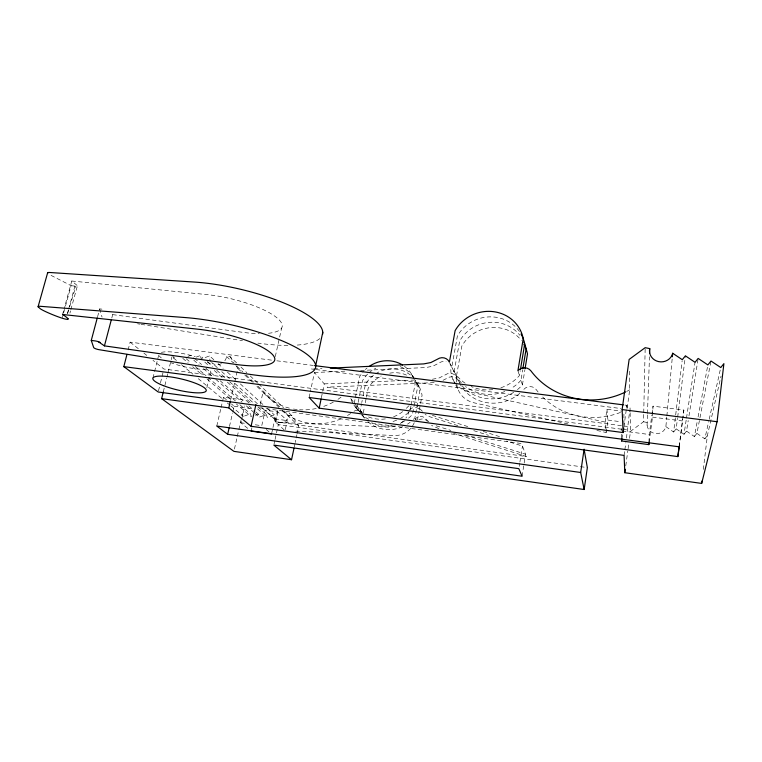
<?xml version="1.0" encoding="UTF-8"?>
<svg xmlns="http://www.w3.org/2000/svg" width="762" height="762" viewBox="0 0 762 762"><rect width="100%" height="100%" fill="white"/><g stroke="black" fill="none" stroke-linecap="round" stroke-linejoin="round"><path stroke-width="0.57" stroke-dasharray="3.81 2.86" d="M629.536 438.293L630.488 431.349L643.538 421.748L643.709 413.842M643.738 412.709L645.185 347.672M647.071 425.377L647.519 414.661M647.471 413.528L649.472 356.787M648.938 442.37L649.262 434.511L651.824 415.223M649.148 442.322L652.491 417.109L653.024 406.156L683.866 410.061L682.857 418.1M643.538 421.748L647.252 422.558A9.544 9.049 6.7 0 0 654.539 433.426A9.544 9.049 6.7 0 0 665.883 426.615L666.76 417.147M666.864 415.957L672.255 357.902M665.883 426.615L673.646 432.025L682.133 360.845M703.326 469.43L707.365 435.645L721.014 376.199M673.646 432.025L676.189 428.854L677.523 418.252M677.675 417.081L685.39 355.835M679.142 446.246L683.866 410.061M679.247 446.827L682.714 419.252M651.977 414.09L653.024 406.156M625.754 465.858L627.793 451.009M628.098 448.723L628.736 444.084M621.944 438.626L622.602 433.93M623.907 424.539L623.907 413.585M623.897 426.891L626.888 405.308L623.354 404.86M627.164 408.165L629.707 389.811L629.336 370.132M626.469 438.083L629.726 410.213M624.078 455.409L624.716 450.79M624.869 449.637L625.831 442.703M621.125 430.806L621.44 428.53M596.865 430.444L606.142 432.53L605.133 422.119L606.971 409.27L621.582 411.147M606.142 432.53L607.924 420.062L606.971 409.27M676.189 428.854L684 434.283L686.314 419.195M686.495 418.043L695.039 362.302M522.046 476.221L525.57 454.219L522.475 446.075L506.606 441.055M684 434.283L686.533 431.111L688.219 420.567M688.972 415.871L697.982 359.578M519.189 466.401L519.741 463.01M519.922 461.886L522.475 446.075M517.455 389.63A39.481 37.271 -20.3 0 0 522.427 384.858L520.96 380.257L522.675 369.827M522.427 384.858L524.856 369.98M500.891 387.753A40.491 38.11 -20.6 0 0 519.465 375.523L520.236 370.837M456.6 382.133A23.66 22.441 -22.7 0 1 456.943 377.695L456.381 376.552L461.848 346.062A35.528 33.547 -20.3 0 1 521.341 340.414M461.334 382.81A39.976 37.681 -20.4 0 1 454.104 371.894L451.771 367.122L457.419 335.928A36.443 34.3 -20.6 0 1 488.747 316.906A36.443 34.3 -20.6 0 1 520.417 332.965M454.104 371.894L459.657 341.062A35.976 33.919 -20.4 0 1 519.884 335.299M417.424 420.157L419.11 411.109M419.329 409.975L422.072 395.259A29.651 27.937 -35.3 0 0 414.166 380.19M686.533 431.111L694.392 436.559L697.211 421.548M698.087 416.928L707.66 366.055M410.27 409.565L410.937 406.06M411.156 404.898L415.119 383.915A30.613 28.727 -35.1 0 0 414.061 379.562M694.392 436.559L696.925 433.368L710.775 362.179M361.074 412.575A33.299 31.328 -35.3 0 1 360.178 410.489L361.531 403.717M361.76 402.584L362.217 400.326M363.122 395.811L365.379 384.515A29.966 28.194 -35.3 0 1 374.599 374.485M363.284 412.861L364.398 407.27M365.293 402.793L366.189 398.316M366.408 397.202L368.189 388.249A29.651 27.937 -35.3 0 1 381.2 375.99M354.225 403.288L355.159 398.678M355.387 397.526L359.578 376.799A30.613 28.727 -35.1 0 1 363.722 371.17M359.816 412.061A33.652 31.623 -35.2 0 1 357.235 406.927L357.921 403.508M358.15 402.365L362.512 380.695A30.29 28.461 -35.2 0 1 368.227 373.485M321.364 397.764L324.279 383.886L314.439 372.513L310.334 391.82M309.124 397.497L310.096 392.954M294.246 447.075L294.989 443.617M295.237 442.465L295.723 440.169M296.189 437.979L296.894 434.711M297.123 433.616L298.761 425.977L291.846 415.69L287.684 411.709M285.312 429.587L287.255 420.605L277.911 411.928L265.205 410.194L261.766 425.691L253.641 424.558M271.777 432.94L272.729 428.615M272.967 427.539L274.863 418.89L265.205 410.194M284.216 429.939L275.072 421.7L278.359 406.708L256.013 385.61M277.911 411.928L275.644 422.281L387.591 427.072A20.584 19.402 -36.2 0 0 395.488 425.872M274.072 443.951L274.825 440.531M275.072 439.398L278.301 424.586L587.35 467.601M275.292 356.578L281.645 328.051M251.155 431.14L251.936 427.682M260.261 404.451L262.995 392.211A60.074 54.988 -38.2 0 0 291.36 408.613M696.925 433.368L704.821 438.836L708.679 421.605M709.193 419.31L720.776 367.541M234.429 449.056L237.039 437.569M237.306 436.426L238.611 430.682M238.868 429.53L240.954 420.348M242.002 415.757L242.526 413.461L243.459 416.433L250.441 413.823L251.384 416.795L236.382 404.012M247.726 428.349L240.878 422.767L241.383 420.519M241.64 419.405L244.707 405.917M229.467 426.434L232.562 412.956M232.82 411.832L234.115 406.213L231.448 403.974M230.648 399.879L234.582 382.838M234.839 381.733L237.887 368.503L234.601 363.55M216.779 426.034L220.799 408.775M221.066 407.622L223.476 397.259L245.983 400.307L249.345 403.279M206.864 387.677L211.169 369.513M163.297 391.868L166.64 378.304M166.926 377.171L167.764 373.78M168.04 372.656L171.945 356.826M158.496 390.858L160.201 383.962M160.487 382.81L163.335 371.323M152.943 378.095L158.667 355.216M128.111 349.939L130.121 342.157L272.091 360.207M111.795 317.964L112.681 314.611L111.204 313.287M97.574 316.773L99.679 308.886L103.327 309.324A4.334 1.076 14.6 0 1 104.413 309.505M67.427 313.506L68.361 310.077M68.675 308.943L74.924 286.131L77.429 285.693L71.771 281.016L64.103 308.905M69.923 313.134L70.552 310.848M70.856 309.705L77.429 285.693L76.705 286.141M62.57 314.477L63.798 310.02M62.332 317.592L63.275 314.173M63.589 313.03L65.151 307.334M65.465 306.191L71.104 285.674L49.082 274.358M67.599 313.515L69.332 307.819M69.675 306.686L75.924 286.198M704.821 438.836L707.365 435.645M443.017 380.305L447.142 378.209A7.772 7.363 -27 0 1 458.6 381.095A38.995 36.862 -20.1 0 0 519.817 393.325M172.755 355.425L173.526 358.007L175.574 357.226M187.9 356.397L190.986 355.225L193.634 357.549M196.148 357.121L200.273 355.559L202.873 357.883M213.827 359.759L209.579 355.892L201.33 359.016L200.273 355.559M255.394 415.3L258.394 414.176L259.337 417.157L266.357 414.538L267.319 417.528L274.349 414.899A7.639 7.029 -44.6 0 0 280.692 422.567A7.639 7.029 -44.6 0 0 288.922 415.557L291.846 415.69M432.292 379.266L439.131 377.971L445.379 374.799A7.849 7.42 -27 0 1 456.943 377.695M313.734 368.856L322.012 368.484M314.439 372.513L345.234 371.142M360.626 370.456L425.767 367.56L432.816 366.227L439.264 362.95A8.096 7.63 -27.1 0 1 446.084 361.636M324.279 383.886L414.49 380.028M434.178 382.629L327.108 387.163L627.478 426.472M224.828 360.731A9.011 8.077 -42.9 0 0 226.59 356.502L230 356.616L236.744 363.055M295.751 431.178L394.211 435.521A20.041 18.955 -36.4 0 0 415.461 418.719A6.715 6.391 -34.3 0 1 425.748 418.852L429.863 422.843M71.771 281.016L206.683 294.57A56.131 15.431 13.4 0 1 272.129 314.401A56.131 15.431 13.4 0 1 268.5 333.28M71.104 285.674L74.924 286.131M276.806 360.797L313.353 365.446M311.372 368.96L314.906 369.418M316.078 369.56L621.116 408.556M652.491 417.109L682.314 420.948M607.924 420.062L620.735 421.729M621.687 429.225L163.906 369.027L152.952 360.312M622.868 429.377L627.583 429.997M622.297 430.959L649.262 434.511M112.681 314.611L242.726 332.327A56.131 15.431 13.4 0 0 259.28 333.651M259.518 407.784L521.503 443.541L519.246 442.836M234.115 406.213L253.765 408.899M274.863 418.89L287.255 420.605M275.072 421.7L526.475 456.571L453.504 433.321M240.878 422.767L244.354 423.253M137.541 323.774L139.875 324.155M141.046 324.336L242.497 340.709M605.133 422.119L468.668 391.687A24.422 23.079 -23 0 1 456.695 384.905M567.871 423.92L473.935 402.784A23.66 22.441 -22.7 0 1 456.771 384.334M432.349 415.376L468.459 426.787M483.137 431.416L501.186 437.121M457.876 425.634L429.549 416.671L425.101 414.471M473.745 430.654L488.471 435.321M436.197 425.787L450.904 430.463M465.611 435.14L525.57 454.219M438.912 428.673L431.502 425.396M130.121 342.157L139.246 349.415M143.818 353.044L147.466 355.949M173.526 358.007L177.06 360.959M181.48 364.655L192.976 374.256M198.282 378.685L222.752 399.136M227.257 402.908L229.962 405.155M230.857 405.908L243.459 416.433M223.476 397.259L227.019 400.24M182.766 358.34L188.166 362.941M192.662 366.77L202.559 375.199M207.054 379.038L231.962 400.25M266.205 429.473L270.653 433.264M186.233 358.759L190.738 362.617M195.243 366.484L206.054 375.752M207.835 377.285L235.42 400.926M239.84 404.717L250.441 413.823M193.796 360.207L199.092 364.817M203.502 368.646L213.217 377.085M215.865 379.381L242.03 402.117M246.355 405.879L254.146 412.652M255.013 413.404L259.337 417.157M194.52 358.321L201.587 364.503M206.007 368.37L214.846 376.095M220.094 380.686L244.516 402.041M248.85 405.832L254.918 411.147M255.794 411.899L258.394 414.176M204.787 362.083L209.121 365.922M214.312 370.522L222.961 378.2M227.352 382.095L250.422 402.546M257.537 408.851L267.319 417.528M207.207 361.75L212.407 366.389M216.732 370.256L226.238 378.733M229.667 381.791L254.46 403.917M257.861 406.946L266.357 414.538M217.341 367.655L212.065 362.912A9.011 8.077 -42.9 0 0 222.085 363.284M221.732 371.618L229.648 378.733M234.915 383.477L257.461 403.765M261.804 407.68L276.577 420.967M218.075 363.626L223.171 368.275M227.419 372.142L236.001 379.962M240.354 383.924L263.004 404.565M267.367 408.537L274.349 414.899M237.887 368.503L241.344 371.761M244.792 375.018L252.555 382.353M282.416 410.537L298.761 425.977M226.59 356.502L233.382 362.931M236.782 366.151L242.726 371.789M246.126 375.009L253.698 382.181M257.889 386.153L279.683 406.803M283.883 410.785L288.922 415.557M240.954 367.084L246.859 372.713M250.222 375.933L257.727 383.105M258.556 383.896L283.512 407.727M422.453 411.29L418.195 407.175A6.953 6.591 -34.1 0 0 416.785 405.803M355.816 407.651L358.845 411.29A34.014 31.918 -35.1 0 1 354.663 404.355M354.978 404.203L357.235 406.927M360.178 410.489L363.064 413.985M353.158 401.517L350.168 397.897A6.877 6.41 -39.7 0 1 351.149 399.574A34.385 32.223 -35.1 0 0 353.168 403.793M356.883 406.041L362.112 412.366A6.591 6.182 -40.1 0 0 353.377 411.604M415.461 418.719L416.633 420.433M230 356.616L233.944 362.56M412.318 375.466L414.109 378.419M417.052 383.267L419.348 387.048M452.885 379.257L458.61 390.677M449.828 363.141L451.18 365.903A24.422 23.079 -23 0 0 455.943 384.058M517.931 370.675L519.465 375.523M99.679 308.886L101.889 316.649A4.248 1.038 14.5 0 0 102.165 317.03M621.287 434.197L621.459 437.588M626.888 405.308L626.974 408.308M630.041 407.899L630.117 411.604M630.136 412.766L630.488 431.349M319.811 338.576A89.992 24.87 13.3 0 1 294.961 345.215M287.874 345.405A89.992 24.87 13.3 0 1 257.851 343.119M449.98 363.988A8.096 7.63 -27.1 0 1 451.18 365.903M492.814 389.582A40.491 38.11 -20.6 0 1 471.116 386.505M465.144 383.219A40.491 38.11 -20.6 0 1 451.771 367.122M520.96 380.257A39.976 37.681 -20.4 0 1 512.15 387.801M504.835 391.525A39.976 37.681 -20.4 0 1 465.506 386.515M523.846 389.353A7.906 7.544 -14.8 0 1 536.277 389.649A70.78 66.484 -6.6 0 0 538.315 392.259M620.497 412.404A70.78 66.484 -6.6 0 1 542.058 396.411M513.721 392.316A39.481 37.271 -20.3 0 1 462.067 385.734M460.077 383.172A39.481 37.271 -20.3 0 1 456.381 376.552M629.707 389.811A74.505 69.59 -7.7 0 1 626.659 391.439M206.54 369.151A27.232 6.277 13.3 0 1 170.945 362.722M161.315 357.883A27.232 6.277 13.3 0 1 159.248 355.825M161.382 352.435A27.232 6.277 13.3 0 1 195.301 356.768M207.435 361.864A27.232 6.277 13.3 0 1 211.712 365.57M409.232 410.775A20.584 19.402 -36.2 0 1 405.898 418.033M403.25 421.091A20.584 19.402 -36.2 0 1 399.183 424.158M409.432 409.813A6.896 6.544 -34.2 0 1 419.986 409.937M418.719 420.014A6.658 6.344 -34.4 0 1 427.415 421.434M211.465 362.331A9.011 8.077 -42.9 0 1 209.579 355.892M409.137 405.727A6.953 6.591 -34.1 0 0 407.565 407.051A34.385 32.223 -35.1 0 1 406.032 408.661M402.66 411.632A34.385 32.223 -35.1 0 1 391.868 417.405M385.401 418.919A34.385 32.223 -35.1 0 1 366.903 416.262M360.845 412.585A34.385 32.223 -35.1 0 1 353.778 404.803M413.404 419.405A33.299 31.328 -35.3 0 0 414.88 417.843L419.805 391.554A29.966 28.194 -35.3 0 0 415.366 380.486M410.127 422.281A33.299 31.328 -35.3 0 1 407.48 424.148M402.707 426.701A33.299 31.328 -35.3 0 1 367.846 421.662M361.588 413.595A33.299 31.328 -35.3 0 0 364.712 418.348L361.817 414.852A33.652 31.623 -35.2 0 0 364.969 418.205M408.556 418.119A33.652 31.623 -35.2 0 0 412.49 414.328L417.481 387.772A30.29 28.461 -35.2 0 0 414.709 379.409M405.013 420.691A33.652 31.623 -35.2 0 1 400.193 423.281M391.887 425.767A33.652 31.623 -35.2 0 1 371.627 422.796M369.075 372.723A30.29 28.461 -35.2 0 1 375.799 368.189M400.117 366.636A30.29 28.461 -35.2 0 1 414.185 378.457M389.744 373.151A29.651 27.937 -35.3 0 1 408.956 376.333M375.552 373.837A29.966 28.194 -35.3 0 1 411.823 376.352M341.081 397.116A60.074 54.988 -38.2 0 1 337.299 399.745M333.318 402.107A60.074 54.988 -38.2 0 1 322.84 406.679M316.249 408.489A60.074 54.988 -38.2 0 1 299.59 409.756M297.218 409.546A60.074 54.988 -38.2 0 1 292.522 408.851M350.682 413.509A57.607 53.073 -38.5 0 1 345.948 416.385M341.014 418.805A57.607 53.073 -38.5 0 1 282.559 410.918M408.546 412.318A34.014 31.918 -35.1 0 1 400.602 418.29M396.592 420.205A34.014 31.918 -35.1 0 1 391.382 421.862M368.76 419.3A34.014 31.918 -35.1 0 1 362.912 415.442M404.441 366.293A30.613 28.727 -35.1 0 1 413.68 378.504M365.36 369.513A30.613 28.727 -35.1 0 1 367.113 367.989"/><path stroke-width="1.14" d="M649.586 353.282L649.748 348.596L645.185 347.672L629.136 359.426L622.125 409.565L623.106 432.568L123.815 366.636L126.968 354.397M621.506 438.722L621.621 440.979L648.843 444.617L648.938 442.37M672.36 356.74L672.684 353.254L682.276 359.702L685.39 355.835L695.039 362.302L698.163 358.426L707.879 364.912L711.003 361.026L720.776 367.541L723.9 363.645L717.08 421.719L701.659 483.413L624.811 472.716L624.078 455.409L158.21 392.001L123.815 366.636M701.659 483.413L701.935 481.079M677.847 456.6L679.247 446.827L309.124 397.497L319.183 408.165L677.847 456.6L679.142 446.246M648.843 444.617L649.148 442.322M624.811 472.716L625.278 469.287M621.621 440.979L621.944 438.626M623.106 432.568L623.735 428.025M294.008 448.218L291.541 459.734L273.825 445.084L584.159 489.518L580.673 472.488L584.102 449.199M584.159 489.518L587.35 467.601L584.302 450.352M522.865 368.675L526.104 348.986A35.976 33.919 -20.4 0 0 524.037 342.29M525.047 368.837L527.485 353.949A35.528 33.547 -20.3 0 0 523.904 344.253M520.436 369.665L524.685 343.891A36.443 34.3 -20.6 0 0 521.018 333.975M319.183 408.165L321.126 398.917M315.649 365.789L322.764 332.327M580.673 472.488L251.06 426.272L255.927 404.584M227.657 434.302L216.779 426.034L518.827 468.659L522.046 476.221L227.657 434.302L229.21 427.558M251.06 426.272L228.8 407.87L230.381 401.022M291.541 459.734L233.905 451.352L161.62 398.65L163.297 391.868M97.279 317.897L91.269 340.423L93.678 347.548A4.277 0.943 14.1 0 0 99.079 349.682L244.659 373.542A90.707 22.603 13.1 0 0 310.486 357.292A90.707 22.603 13.1 0 0 185.623 317.592L40.062 306.286A4.782 1.124 15.1 0 0 39.634 308C39.281 310.134 82.753 327.593 62.57 314.477L198.282 329.241A56.578 14.021 13.1 0 1 271.643 353.673A56.578 14.021 13.1 0 1 235.306 364.36L104.442 345.881L111.204 320.192M38.1 306.676L47.596 272.939M67.647 319.249L68.361 318.849M330.289 368.113L423.72 363.903L430.844 362.55L437.35 359.245A8.172 7.696 -27.2 0 1 449.38 362.217L455.114 330.66A36.919 34.69 -20.7 0 1 493.119 311.61A36.919 34.69 -20.7 0 1 523.227 338.661L517.931 370.675A8.325 7.906 -15.8 0 1 531 370.961A74.505 69.59 -7.7 0 0 625.621 391.954M314.525 365.598L623.354 404.86M91.269 340.423L94.936 340.89A4.362 0.981 14.2 0 1 98.279 341.662L104.442 345.881M622.125 409.565L717.08 421.719M161.62 398.65L228.8 407.87M251.155 431.14L271.539 434.016M98.279 341.662L100.089 342.424M322.574 334.327A89.992 24.87 13.3 0 0 282.969 302.619A89.992 24.87 13.3 0 0 194.358 282.054L49.568 272.482A4.743 1.238 15.6 0 0 47.711 273.348M672.684 353.254A11.735 10.935 0.7 0 1 658.73 361.636A11.735 10.935 0.7 0 1 649.748 348.596M368.998 366.56A30.613 28.727 -35.1 0 1 402.584 365.027M163.401 385.629A27.384 5.782 13.1 0 0 206.064 391.077A27.384 5.782 13.1 0 0 169.221 376.723A27.384 5.782 13.1 0 0 163.401 385.629"/></g></svg>
